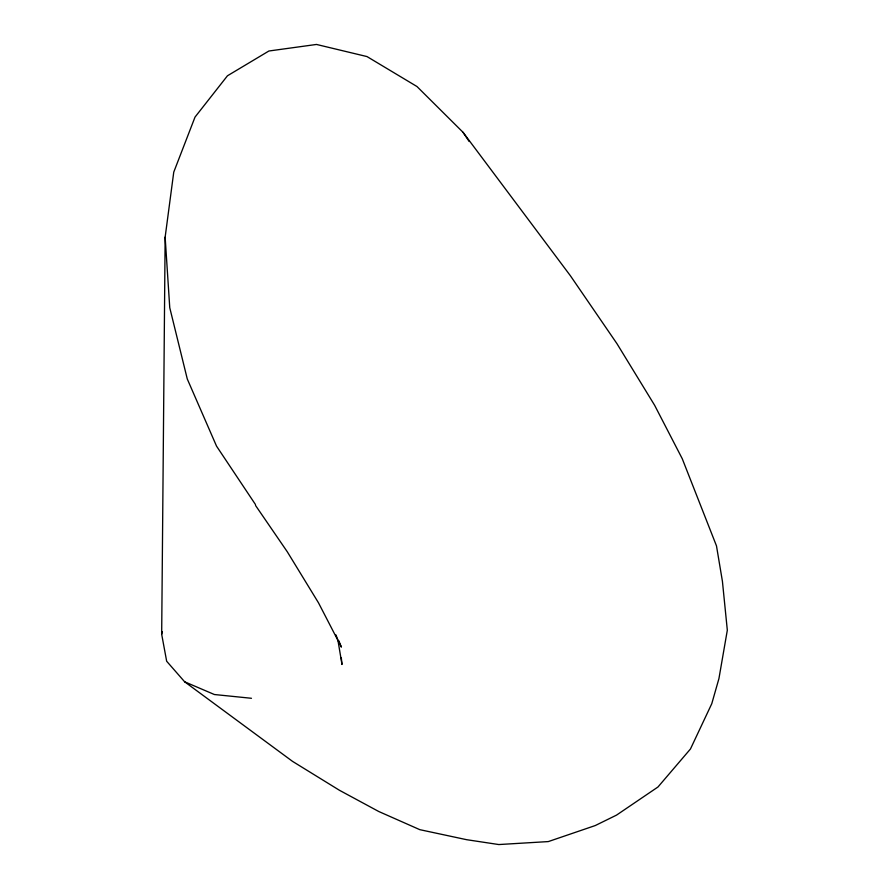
<?xml version="1.0" encoding="UTF-8"?>
<svg xmlns="http://www.w3.org/2000/svg" width="889" height="889" viewBox="0 0 889 889"><rect width="100%" height="100%" fill="white"/><g stroke="black" fill="none" stroke-linecap="round" stroke-linejoin="round"><path stroke-width="1.33" d="M161.676 634.257L165.143 237.141L173.755 172.133L195.013 117.092L227.462 75.776L268.9 51.006L316.495 44.45L367.001 56.574L416.985 86.533L463.036 132.305L570.371 275.712L616.988 343.721L654.648 405.317L682.263 458.746L716.49 545.902L722.424 581.328L727.324 630.201L718.934 678.574L711.767 703.721L690.453 748.994L657.982 786.987L616.566 815.091L595.274 825.548L548.313 841.583L498.796 844.55L466.581 839.683L419.83 829.67L378.747 811.501L339.498 790.31L292.537 761.373L184.645 681.796L166.665 661.238L161.676 634.257L162.365 631.623M251.465 698.287L214.371 694.52L184.645 681.796M255.51 505.419L287.314 551.813L318.506 602.842L341.387 647.114L338.798 640.669M463.036 132.305L469.148 141.473M255.51 504.596L216.538 446.134L187.279 378.981L169.755 307.694L165.143 237.141M335.942 634.902L337.876 639.936L341.987 664.494L341.309 657.704"/></g></svg>
